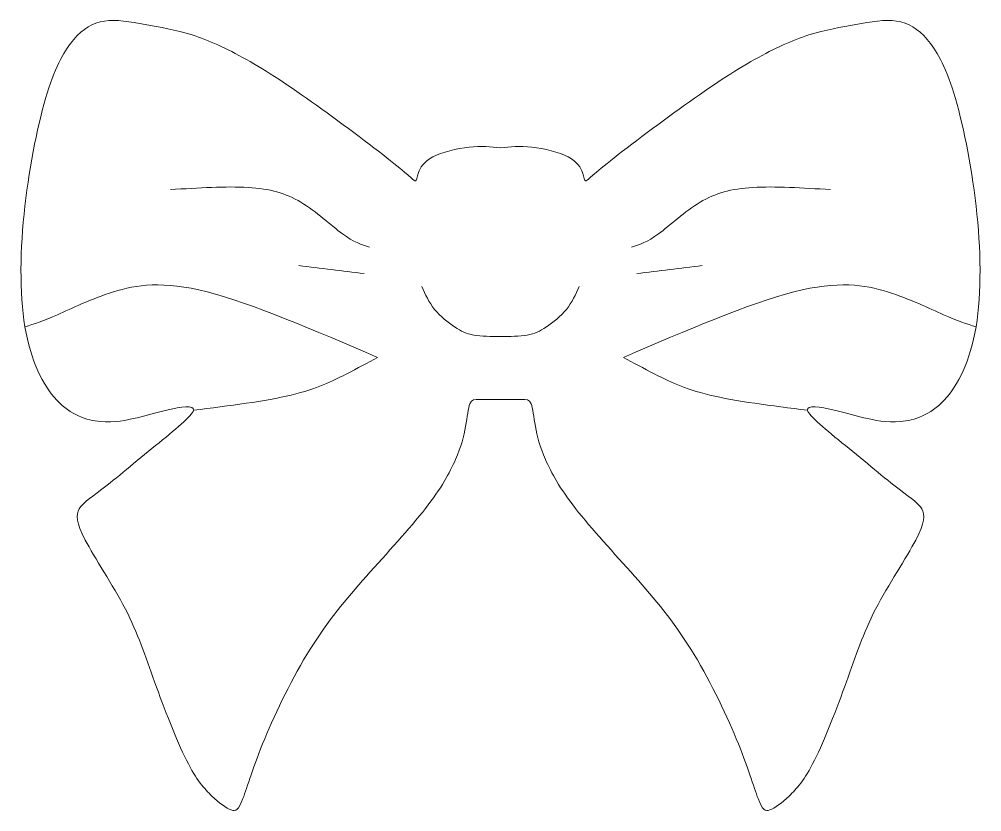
# Model space of a CAD drawing. Header units: centimetres. Extents: x -97 to 97, y -61 to 61.
# Drawn here: x 8.96 to 16.53, y -25.35 to -19.12 of the extents above; entities that cross this region are included whole.
import ezdxf

# ---------------------------------------------------------------- set-up
doc = ezdxf.new("R2010")
doc.units = ezdxf.units.CM
doc.header["$MEASUREMENT"] = 0
doc.layers.add('layer 1', color=7, linetype='Continuous')

msp = doc.modelspace()

# ---------------------------------------------------------------- linework, layer by layer
at = {"layer": 'layer 1', "color": 242, "lineweight": 9}
for points, knots in [([(12.74444, -22.10389), (12.68264, -22.10389), (12.62088, -22.10389), (12.57967, -22.10389), (12.57967, -22.10389), (12.53847, -22.10389), (12.51787, -22.10389), (12.50413, -22.13823), (12.50413, -22.13823), (12.4904, -22.17256), (12.48353, -22.24119), (12.46979, -22.31673), (12.46979, -22.31673), (12.45606, -22.39228), (12.43546, -22.47468), (12.39079, -22.5777), (12.39079, -22.5777), (12.34618, -22.68071), (12.2775, -22.80432), (12.15389, -22.96227), (12.15389, -22.96227), (12.03028, -23.12023), (11.85177, -23.31247), (11.69036, -23.49448), (11.69036, -23.49448), (11.529, -23.67644), (11.38478, -23.84808), (11.24743, -24.06784), (11.24743, -24.06784), (11.11008, -24.2876), (10.97965, -24.55539), (10.89037, -24.77173), (10.89037, -24.77173), (10.80109, -24.98804), (10.75302, -25.15286), (10.71868, -25.24213), (10.71868, -25.24213), (10.68435, -25.33141), (10.66374, -25.3451), (10.62595, -25.33136), (10.62595, -25.33136), (10.5882, -25.31763), (10.53326, -25.27647), (10.47487, -25.22153), (10.47487, -25.22153), (10.41652, -25.16659), (10.35475, -25.09792), (10.27576, -24.93996), (10.27576, -24.93996), (10.1968, -24.78201), (10.10066, -24.53483), (10.02512, -24.3254), (10.02512, -24.3254), (9.94957, -24.11591), (9.89464, -23.94428), (9.79503, -23.75199), (9.79503, -23.75199), (9.69548, -23.5597), (9.55131, -23.34681), (9.47918, -23.20946), (9.47918, -23.20946), (9.40709, -23.07211), (9.40709, -23.01035), (9.4311, -22.96573), (9.4311, -22.96573), (9.45516, -22.92107), (9.50324, -22.8936), (9.60966, -22.81119), (9.60966, -22.81119), (9.71613, -22.72878), (9.8809, -22.59143), (10.03198, -22.46782), (10.03198, -22.46782), (10.18307, -22.3442), (10.32037, -22.23437), (10.33065, -22.18976), (10.33065, -22.18976), (10.34097, -22.14509), (10.22427, -22.1657), (10.13154, -22.1863), (10.13154, -22.1863), (10.03885, -22.2069), (9.97018, -22.2275), (9.88777, -22.24811), (9.88777, -22.24811), (9.80536, -22.26871), (9.70921, -22.28926), (9.59933, -22.27899), (9.59933, -22.27899), (9.48945, -22.26866), (9.36589, -22.2275), (9.25601, -22.11076), (9.25601, -22.11076), (9.14613, -21.99401), (9.04998, -21.80172), (9.00532, -21.53394), (9.00532, -21.53394), (8.96071, -21.26611), (8.96757, -20.92273), (9.00532, -20.58627), (9.00532, -20.58627), (9.04312, -20.24977), (9.11179, -19.92018), (9.18047, -19.69701), (9.18047, -19.69701), (9.24914, -19.47379), (9.31781, -19.35704), (9.3899, -19.27463), (9.3899, -19.27463), (9.46203, -19.19222), (9.53753, -19.1442), (9.63021, -19.13046), (9.63021, -19.13046), (9.72295, -19.11673), (9.83283, -19.13733), (9.94957, -19.15793), (9.94957, -19.15793), (10.06632, -19.17854), (10.18994, -19.19909), (10.32042, -19.2403), (10.32042, -19.2403), (10.4509, -19.2815), (10.5882, -19.34331), (10.74615, -19.43259), (10.74615, -19.43259), (10.90411, -19.52186), (11.08261, -19.63861), (11.29891, -19.79315), (11.29891, -19.79315), (11.51526, -19.94765), (11.76931, -20.13989), (11.90666, -20.24977), (11.90666, -20.24977), (12.04401, -20.35965), (12.06461, -20.38712), (12.07489, -20.38712), (12.07489, -20.38712), (12.08522, -20.38712), (12.08522, -20.35965), (12.09895, -20.3219), (12.09895, -20.3219), (12.11268, -20.2841), (12.14015, -20.23603), (12.21224, -20.19828), (12.21224, -20.19828), (12.28437, -20.16049), (12.40112, -20.13302), (12.49726, -20.12274), (12.49726, -20.12274), (12.59341, -20.11242), (12.6689, -20.11929), (12.74444, -20.12615), (12.74444, -20.12615), (12.81999, -20.11929), (12.89548, -20.11242), (12.99163, -20.12274), (12.99163, -20.12274), (13.08777, -20.13302), (13.20452, -20.16049), (13.27665, -20.19828), (13.27665, -20.19828), (13.34873, -20.23603), (13.3762, -20.2841), (13.38994, -20.3219), (13.38994, -20.3219), (13.40367, -20.35965), (13.40367, -20.38712), (13.414, -20.38712), (13.414, -20.38712), (13.42428, -20.38712), (13.44488, -20.35965), (13.58223, -20.24977), (13.58223, -20.24977), (13.71958, -20.13989), (13.97363, -19.94765), (14.18998, -19.79315), (14.18998, -19.79315), (14.40628, -19.63861), (14.58478, -19.52186), (14.74274, -19.43259), (14.74274, -19.43259), (14.90069, -19.34331), (15.03799, -19.2815), (15.16847, -19.2403), (15.16847, -19.2403), (15.29895, -19.19909), (15.42257, -19.17854), (15.53931, -19.15793), (15.53931, -19.15793), (15.65606, -19.13733), (15.76594, -19.11673), (15.85867, -19.13046), (15.85867, -19.13046), (15.95136, -19.1442), (16.02686, -19.19222), (16.09899, -19.27463), (16.09899, -19.27463), (16.17107, -19.35704), (16.23975, -19.47379), (16.30842, -19.69701), (16.30842, -19.69701), (16.3771, -19.92018), (16.44577, -20.24977), (16.48357, -20.58627), (16.48357, -20.58627), (16.52131, -20.92273), (16.52818, -21.26611), (16.48357, -21.53394), (16.48357, -21.53394), (16.43891, -21.80172), (16.34276, -21.99401), (16.23288, -22.11076), (16.23288, -22.11076), (16.123, -22.2275), (15.99943, -22.26866), (15.88956, -22.27899), (15.88956, -22.27899), (15.77968, -22.28926), (15.68353, -22.26871), (15.60112, -22.24811), (15.60112, -22.24811), (15.51871, -22.2275), (15.45004, -22.2069), (15.35735, -22.1863), (15.35735, -22.1863), (15.26462, -22.1657), (15.14792, -22.14509), (15.15824, -22.18976), (15.15824, -22.18976), (15.16852, -22.23437), (15.30582, -22.3442), (15.45691, -22.46782), (15.45691, -22.46782), (15.60799, -22.59143), (15.77276, -22.72878), (15.87923, -22.81119), (15.87923, -22.81119), (15.98565, -22.8936), (16.03373, -22.92107), (16.05778, -22.96573), (16.05778, -22.96573), (16.0818, -23.01035), (16.0818, -23.07211), (16.00971, -23.20946), (16.00971, -23.20946), (15.93758, -23.34681), (15.79341, -23.5597), (15.69386, -23.75199), (15.69386, -23.75199), (15.59425, -23.94428), (15.53931, -24.11591), (15.46377, -24.3254), (15.46377, -24.3254), (15.38823, -24.53483), (15.29209, -24.78201), (15.21313, -24.93996), (15.21313, -24.93996), (15.13413, -25.09792), (15.07237, -25.16659), (15.01402, -25.22153), (15.01402, -25.22153), (14.95563, -25.27647), (14.90069, -25.31763), (14.86294, -25.33136), (14.86294, -25.33136), (14.82515, -25.3451), (14.80454, -25.33141), (14.77021, -25.24213), (14.77021, -25.24213), (14.73587, -25.15286), (14.6878, -24.98804), (14.59852, -24.77173), (14.59852, -24.77173), (14.50924, -24.55539), (14.37881, -24.2876), (14.24146, -24.06784), (14.24146, -24.06784), (14.10411, -23.84808), (13.95989, -23.67644), (13.79853, -23.49448), (13.79853, -23.49448), (13.63712, -23.31247), (13.45861, -23.12023), (13.335, -22.96227), (13.335, -22.96227), (13.21139, -22.80432), (13.14271, -22.68071), (13.0981, -22.5777), (13.0981, -22.5777), (13.05343, -22.47468), (13.03283, -22.39228), (13.0191, -22.31673), (13.0191, -22.31673), (13.00536, -22.24119), (12.99849, -22.17256), (12.98476, -22.13823), (12.98476, -22.13823), (12.97102, -22.10389), (12.95042, -22.10389), (12.90922, -22.10389), (12.90922, -22.10389), (12.86801, -22.10389), (12.80625, -22.10389), (12.74444, -22.10389)], [0, 0, 0, 0, 0.012987, 0.012987, 0.012987, 0.012987, 0.025974, 0.025974, 0.025974, 0.025974, 0.038961, 0.038961, 0.038961, 0.038961, 0.0519481, 0.0519481, 0.0519481, 0.0519481, 0.0649351, 0.0649351, 0.0649351, 0.0649351, 0.0779221, 0.0779221, 0.0779221, 0.0779221, 0.0909091, 0.0909091, 0.0909091, 0.0909091, 0.1038961, 0.1038961, 0.1038961, 0.1038961, 0.1168831, 0.1168831, 0.1168831, 0.1168831, 0.1298701, 0.1298701, 0.1298701, 0.1298701, 0.1428571, 0.1428571, 0.1428571, 0.1428571, 0.1558442, 0.1558442, 0.1558442, 0.1558442, 0.1688312, 0.1688312, 0.1688312, 0.1688312, 0.1818182, 0.1818182, 0.1818182, 0.1818182, 0.1948052, 0.1948052, 0.1948052, 0.1948052, 0.2077922, 0.2077922, 0.2077922, 0.2077922, 0.2207792, 0.2207792, 0.2207792, 0.2207792, 0.2337662, 0.2337662, 0.2337662, 0.2337662, 0.2467532, 0.2467532, 0.2467532, 0.2467532, 0.2597403, 0.2597403, 0.2597403, 0.2597403, 0.2727273, 0.2727273, 0.2727273, 0.2727273, 0.2857143, 0.2857143, 0.2857143, 0.2857143, 0.2987013, 0.2987013, 0.2987013, 0.2987013, 0.3116883, 0.3116883, 0.3116883, 0.3116883, 0.3246753, 0.3246753, 0.3246753, 0.3246753, 0.3376623, 0.3376623, 0.3376623, 0.3376623, 0.3506494, 0.3506494, 0.3506494, 0.3506494, 0.3636364, 0.3636364, 0.3636364, 0.3636364, 0.3766234, 0.3766234, 0.3766234, 0.3766234, 0.3896104, 0.3896104, 0.3896104, 0.3896104, 0.4025974, 0.4025974, 0.4025974, 0.4025974, 0.4155844, 0.4155844, 0.4155844, 0.4155844, 0.4285714, 0.4285714, 0.4285714, 0.4285714, 0.4415584, 0.4415584, 0.4415584, 0.4415584, 0.4545455, 0.4545455, 0.4545455, 0.4545455, 0.4675325, 0.4675325, 0.4675325, 0.4675325, 0.4805195, 0.4805195, 0.4805195, 0.4805195, 0.4935065, 0.4935065, 0.4935065, 0.4935065, 0.5064935, 0.5064935, 0.5064935, 0.5064935, 0.5194805, 0.5194805, 0.5194805, 0.5194805, 0.5324675, 0.5324675, 0.5324675, 0.5324675, 0.5454545, 0.5454545, 0.5454545, 0.5454545, 0.5584416, 0.5584416, 0.5584416, 0.5584416, 0.5714286, 0.5714286, 0.5714286, 0.5714286, 0.5844156, 0.5844156, 0.5844156, 0.5844156, 0.5974026, 0.5974026, 0.5974026, 0.5974026, 0.6103896, 0.6103896, 0.6103896, 0.6103896, 0.6233766, 0.6233766, 0.6233766, 0.6233766, 0.6363636, 0.6363636, 0.6363636, 0.6363636, 0.6493506, 0.6493506, 0.6493506, 0.6493506, 0.6623377, 0.6623377, 0.6623377, 0.6623377, 0.6753247, 0.6753247, 0.6753247, 0.6753247, 0.6883117, 0.6883117, 0.6883117, 0.6883117, 0.7012987, 0.7012987, 0.7012987, 0.7012987, 0.7142857, 0.7142857, 0.7142857, 0.7142857, 0.7272727, 0.7272727, 0.7272727, 0.7272727, 0.7402597, 0.7402597, 0.7402597, 0.7402597, 0.7532468, 0.7532468, 0.7532468, 0.7532468, 0.7662338, 0.7662338, 0.7662338, 0.7662338, 0.7792208, 0.7792208, 0.7792208, 0.7792208, 0.7922078, 0.7922078, 0.7922078, 0.7922078, 0.8051948, 0.8051948, 0.8051948, 0.8051948, 0.8181818, 0.8181818, 0.8181818, 0.8181818, 0.8311688, 0.8311688, 0.8311688, 0.8311688, 0.8441558, 0.8441558, 0.8441558, 0.8441558, 0.8571429, 0.8571429, 0.8571429, 0.8571429, 0.8701299, 0.8701299, 0.8701299, 0.8701299, 0.8831169, 0.8831169, 0.8831169, 0.8831169, 0.8961039, 0.8961039, 0.8961039, 0.8961039, 0.9090909, 0.9090909, 0.9090909, 0.9090909, 0.9220779, 0.9220779, 0.9220779, 0.9220779, 0.9350649, 0.9350649, 0.9350649, 0.9350649, 0.9480519, 0.9480519, 0.9480519, 0.9480519, 0.961039, 0.961039, 0.961039, 0.961039, 0.974026, 0.974026, 0.974026, 0.974026, 1, 1, 1, 1]), ([(10.14873, -20.45579), (10.36849, -20.44206), (10.5882, -20.42832), (10.75989, -20.43865), (10.75989, -20.43865), (10.93157, -20.44892), (11.05514, -20.48326), (11.1753, -20.55539), (11.1753, -20.55539), (11.2955, -20.62748), (11.41225, -20.73731), (11.50153, -20.80257), (11.50153, -20.80257), (11.5908, -20.86779), (11.65261, -20.88839), (11.71442, -20.909)], [0, 0, 0, 0, 0.2, 0.2, 0.2, 0.2, 0.4, 0.4, 0.4, 0.4, 0.6, 0.6, 0.6, 0.6, 1, 1, 1, 1]), ([(15.34016, -20.45579), (15.1204, -20.44206), (14.90069, -20.42832), (14.729, -20.43865), (14.729, -20.43865), (14.55731, -20.44892), (14.43375, -20.48326), (14.31359, -20.55539), (14.31359, -20.55539), (14.19339, -20.62748), (14.07664, -20.73731), (13.98736, -20.80257), (13.98736, -20.80257), (13.89808, -20.86779), (13.83628, -20.88839), (13.77447, -20.909)], [0, 0, 0, 0, 0.2, 0.2, 0.2, 0.2, 0.4, 0.4, 0.4, 0.4, 0.6, 0.6, 0.6, 0.6, 1, 1, 1, 1]), ([(11.77623, -21.77425), (11.28182, -21.56136), (10.78736, -21.34851), (10.43712, -21.25924), (10.43712, -21.25924), (10.08692, -21.16996), (9.8809, -21.2043), (9.70235, -21.25924), (9.70235, -21.25924), (9.52379, -21.31418), (9.37275, -21.38972), (9.26115, -21.43896), (9.26115, -21.43896), (9.14954, -21.48815), (9.07745, -21.51104), (9.00532, -21.53394)], [0, 0, 0, 0, 0.2, 0.2, 0.2, 0.2, 0.4, 0.4, 0.4, 0.4, 0.6, 0.6, 0.6, 0.6, 1, 1, 1, 1]), ([(13.71266, -21.77425), (14.20707, -21.56136), (14.70153, -21.34851), (15.05177, -21.25924), (15.05177, -21.25924), (15.40197, -21.16996), (15.60799, -21.2043), (15.78654, -21.25924), (15.78654, -21.25924), (15.9651, -21.31418), (16.11613, -21.38972), (16.22774, -21.43896), (16.22774, -21.43896), (16.33935, -21.48815), (16.41144, -21.51104), (16.48357, -21.53394)], [0, 0, 0, 0, 0.2, 0.2, 0.2, 0.2, 0.4, 0.4, 0.4, 0.4, 0.6, 0.6, 0.6, 0.6, 1, 1, 1, 1]), ([(12.74444, -21.60943), (12.6689, -21.60943), (12.59341, -21.60943), (12.53501, -21.59915), (12.53501, -21.59915), (12.47666, -21.58883), (12.43546, -21.56823), (12.38393, -21.53389), (12.38393, -21.53389), (12.33244, -21.49955), (12.27064, -21.45153), (12.22597, -21.39659), (12.22597, -21.39659), (12.18136, -21.34165), (12.15389, -21.27984), (12.12642, -21.21803)], [0, 0, 0, 0, 0.2, 0.2, 0.2, 0.2, 0.4, 0.4, 0.4, 0.4, 0.6, 0.6, 0.6, 0.6, 1, 1, 1, 1]), ([(12.74444, -21.60943), (12.81999, -21.60943), (12.89548, -21.60943), (12.95388, -21.59915), (12.95388, -21.59915), (13.01223, -21.58883), (13.05343, -21.56823), (13.10496, -21.53389), (13.10496, -21.53389), (13.15645, -21.49955), (13.21825, -21.45153), (13.26291, -21.39659), (13.26291, -21.39659), (13.30753, -21.34165), (13.335, -21.27984), (13.36247, -21.21803)], [0, 0, 0, 0, 0.2, 0.2, 0.2, 0.2, 0.4, 0.4, 0.4, 0.4, 0.6, 0.6, 0.6, 0.6, 1, 1, 1, 1]), ([(10.33065, -22.18976), (10.61334, -22.15425), (10.89607, -22.11879), (11.0992, -22.07016), (11.0992, -22.07016), (11.30237, -22.02148), (11.42599, -21.95967), (11.52554, -21.90819), (11.52554, -21.90819), (11.62514, -21.85666), (11.70068, -21.81546), (11.77623, -21.77425)], [0, 0, 0, 0, 0.25, 0.25, 0.25, 0.25, 0.5, 0.5, 0.5, 0.5, 1, 1, 1, 1]), ([(15.15824, -22.18976), (14.87555, -22.15425), (14.59282, -22.11879), (14.38969, -22.07016), (14.38969, -22.07016), (14.18652, -22.02148), (14.0629, -21.95967), (13.96335, -21.90819), (13.96335, -21.90819), (13.86375, -21.85666), (13.78821, -21.81546), (13.71266, -21.77425)], [0, 0, 0, 0, 0.25, 0.25, 0.25, 0.25, 0.5, 0.5, 0.5, 0.5, 1, 1, 1, 1])]:
    msp.add_open_spline(points, degree=3, knots=knots, dxfattribs=at)
for points in [[(11.67321, -21.11502), (11.50153, -21.09442), (11.32984, -21.07382), (11.15815, -21.05321)], [(13.81568, -21.11502), (13.98736, -21.09442), (14.15905, -21.07382), (14.33073, -21.05321)]]:
    msp.add_open_spline(points, degree=3, dxfattribs=at)

doc.saveas('drawing.dxf')
